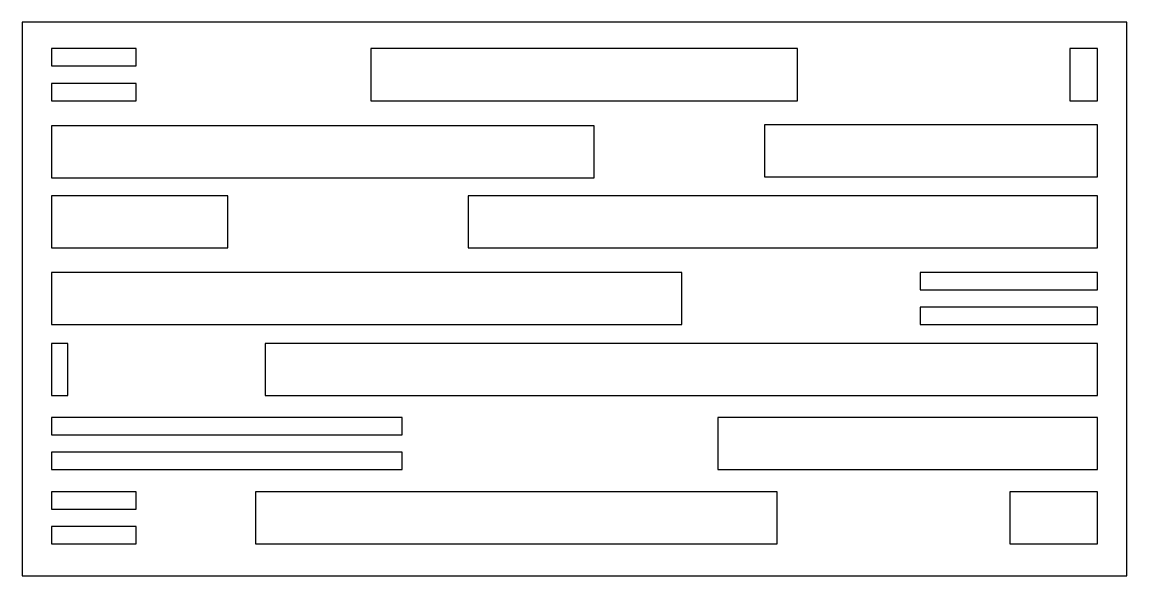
# Model space of a CAD drawing. Extents: x 206 to 704, y 300 to 550.
import ezdxf

# ---------------------------------------------------------------- set-up
doc = ezdxf.new("R2010")
doc.units = 0
doc.layers.add('LAYER_01', color=7, linetype='CONTINUOUS')

msp = doc.modelspace()

# ---------------------------------------------------------------- linework, layer by layer
at = {"layer": 'LAYER_01'}
for points in [[(206.16, 300.01), (704.38, 300.01), (704.38, 549.88), (206.16, 549.88)], [(257.66, 530.08), (257.66, 537.92), (219.35, 537.92), (219.35, 530.08)], [(363.45, 514.4), (555.78, 514.4), (555.78, 537.92), (363.45, 537.92)], [(678.7, 514.4), (691.19, 514.4), (691.19, 537.92), (678.7, 537.92)], [(257.66, 522.24), (219.35, 522.24), (219.35, 514.4), (257.66, 514.4)], [(540.95, 480.04), (691.19, 480.04), (691.19, 503.55), (540.95, 503.55)], [(219.35, 479.6), (464.18, 479.6), (464.18, 503.11), (219.35, 503.11)], [(219.35, 448.05), (298.95, 448.05), (298.95, 471.56), (219.35, 471.56)], [(407.26, 448.05), (691.19, 448.05), (691.19, 471.56), (407.26, 471.56)], [(219.35, 413.42), (503.6, 413.42), (503.6, 436.94), (219.35, 436.94)], [(691.19, 429.1), (691.19, 436.94), (611.11, 436.94), (611.11, 429.1)], [(691.19, 413.42), (691.19, 421.26), (611.11, 421.26), (611.11, 413.42)], [(219.35, 381.34), (226.73, 381.34), (226.73, 404.85), (219.35, 404.85)], [(315.73, 381.34), (691.19, 381.34), (691.19, 404.85), (315.73, 404.85)], [(377.55, 363.68), (377.55, 371.51), (219.35, 371.51), (219.35, 363.68)], [(519.9, 348), (691.19, 348), (691.19, 371.51), (519.9, 371.51)], [(377.55, 348), (377.55, 355.84), (219.35, 355.84), (219.35, 348)], [(257.66, 330.11), (257.66, 337.95), (219.35, 337.95), (219.35, 330.11)], [(311.48, 314.43), (546.59, 314.43), (546.59, 337.95), (311.48, 337.95)], [(651.56, 314.43), (691.19, 314.43), (691.19, 337.95), (651.56, 337.95)], [(257.66, 314.43), (257.66, 322.27), (219.35, 322.27), (219.35, 314.43)]]:
    msp.add_lwpolyline(points, close=True, dxfattribs=at)

doc.saveas('drawing.dxf')
